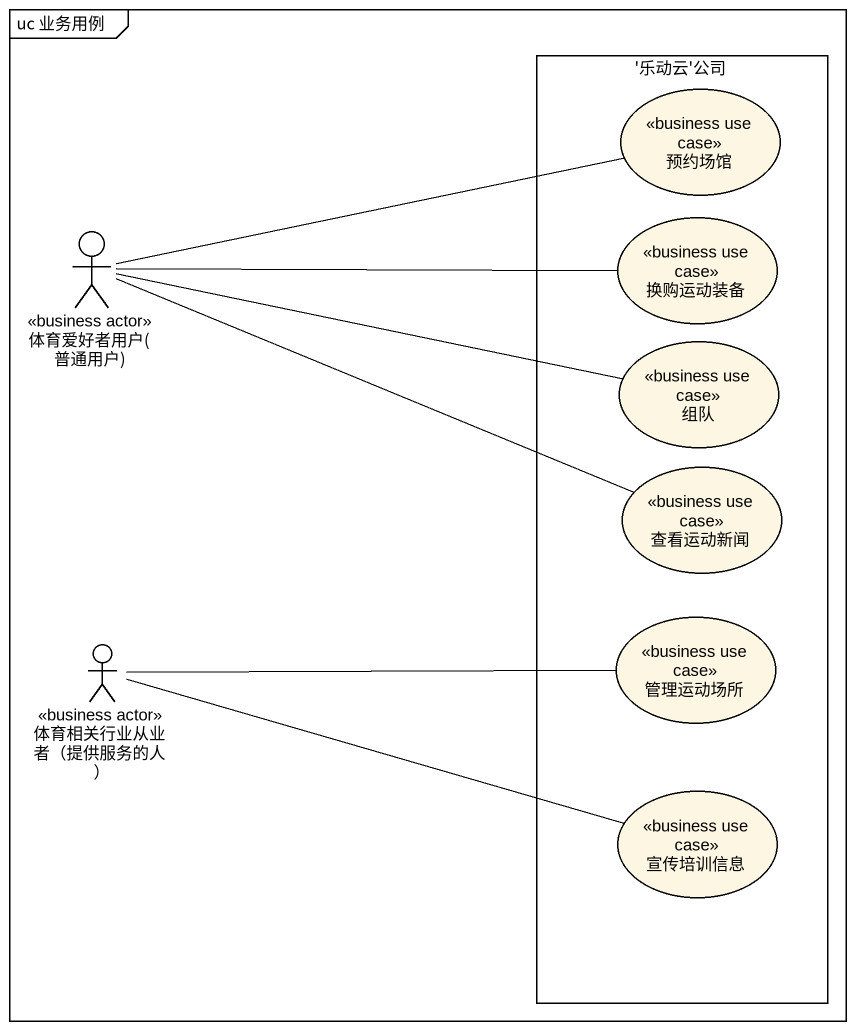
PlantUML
@startuml
mainframe uc 业务用例
rectangle "'乐动云'公司" as 乐动云_公司 {
  usecase 预约场馆 <<business use case>>
  usecase 换购运动装备 <<business use case>>
  usecase 组队 <<business use case>>
  usecase 查看运动新闻 <<business use case>>
  usecase 管理运动场所 <<business use case>>
  usecase 宣传培训信息 <<business use case>>
}
actor "体育爱好者用户(普通用户)" as 体育爱好者用户_普通用户 <<business actor>>
actor "体育相关行业从业者（提供服务的人）" as 体育相关行业从业者_提供服务的人 <<business actor>>
体育爱好者用户_普通用户 -right- 预约场馆
体育爱好者用户_普通用户 -right- 换购运动装备
体育爱好者用户_普通用户 -right- 组队
体育爱好者用户_普通用户 -right- 查看运动新闻
体育相关行业从业者_提供服务的人 -right- 管理运动场所
体育相关行业从业者_提供服务的人 -right- 宣传培训信息
@enduml
